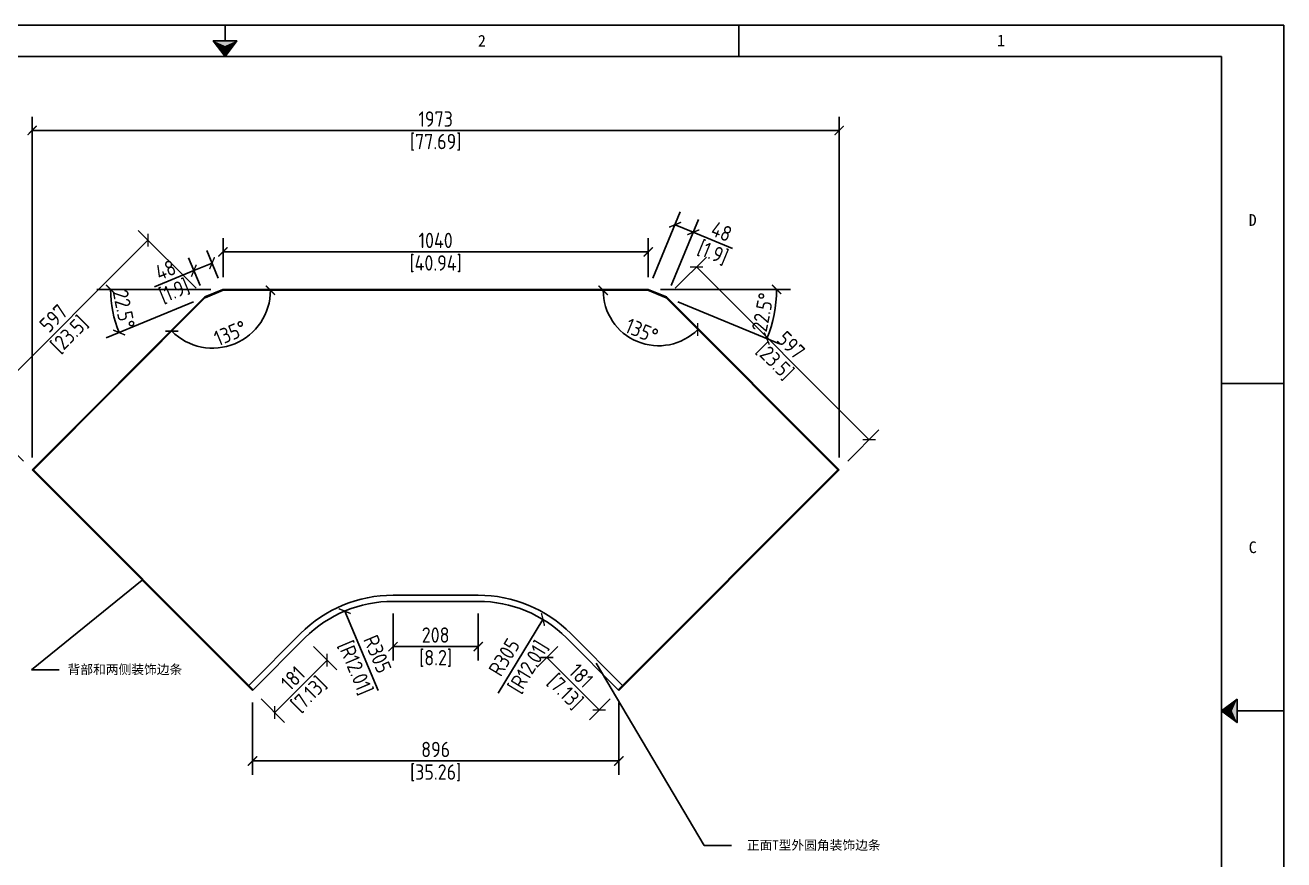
# Model space of a CAD drawing. Header units: inches. Extents: x 777 to 31414, y -60867 to 2393.
# Drawn here: x 26308 to 29386, y -50486 to -48447 of the extents above; entities that cross this region are included whole.
import ezdxf
from ezdxf.enums import TextEntityAlignment as Align

# ---------------------------------------------------------------- set-up
doc = ezdxf.new("R2010")
doc.units = ezdxf.units.IN
doc.header["$LTSCALE"] = 0.605
doc.header["$MEASUREMENT"] = 0
doc.header["$PDMODE"] = 3
doc.header["$PDSIZE"] = 0.25
doc.linetypes.add('DOT', pattern=[0.2, 0.1, -0.1])
doc.layers.get('0').update_dxf_attribs({"linetype": 'CONTINUOUS'})
doc.layers.get('Defpoints').update_dxf_attribs({"linetype": 'CONTINUOUS'})
doc.layers.add('02-05848-001_DXF_TEXT', color=7, linetype='CONTINUOUS')
doc.layers.add('print', color=30, linetype='CONTINUOUS')
doc.layers.add('dim', color=2, linetype='CONTINUOUS', lineweight=9)
doc.styles.add('Dartop', font='')
doc.styles.add('Dartop Text Style', font='gbenor.shx', dxfattribs={"bigfont": 'gbcbig.shx'})
doc.styles.add('hzHT', font='simhei.ttf')
doc.styles.get("Standard").update_dxf_attribs({"font": 'txt', "width": 0.7})
doc.styles.get('Dartop').set_extended_font_data('FangSong_GB2312')
doc.dimstyles.new('Dartop DIM Style', dxfattribs={"dimscale": 15, "dimtxt": 2.5, "dimasz": 1.5, "dimexe": 2.25, "dimexo": 2, "dimtad": 1, "dimdec": 0, "dimdsep": 46, "dimtxsty": 'Dartop Text Style', "dimblk": 'ARCHTICK', "dimcen": 0.09, "dimazin": 2, "dimtfac": 1, "dimtdec": 0, "dimtofl": 0, "dimtmove": 0, "dimatfit": 3, "dimfxl": 0, "dimtolj": 1, "dimtzin": 0, "dimarcsym": 0})
doc.dimstyles.get("Standard").update_dxf_attribs({"dimtxt": 0.1, "dimasz": 0.125, "dimexe": 0.18, "dimexo": 0.0625, "dimgap": 0.09, "dimtad": 0, "dimtih": 1, "dimtoh": 1, "dimdec": 3, "dimzin": 4, "dimdsep": 46, "dimtxsty": 'Standard', "dimblk": '_FILLED', "dimblk1": '_FILLED', "dimblk2": '_FILLED', "dimcen": 0.09, "dimadec": 0, "dimazin": 0, "dimtol": 1, "dimtp": 0.008, "dimtm": 0.008, "dimtfac": 1, "dimtdec": 3, "dimtofl": 0, "dimtmove": 0, "dimatfit": 3, "dimldrblk": '_FILLED', "dimfxl": 0, "dimtolj": 1, "dimtzin": 4, "dimarcsym": 0})

# ---------------------------------------------------------------- blocks, each defined once
blk = doc.blocks.new('*U149')
at = {"color": 254, "linetype": 'Continuous', "extrusion": (0, 0, -1)}
for points in [[(-33.167, 11), (-33, 11), (-33.25, 11.188)], [(-33.167, 11), (-33.25, 11.188), (-33.25, 10.812)], [(-33.167, 11), (-33.25, 10.812), (-33, 11)]]:
    blk.add_solid(points, dxfattribs=at)
blk = doc.blocks.new('*U151')
at = {"color": 254, "linetype": 'Continuous'}
for points in [[(17, 21.667), (17.188, 21.75), (16.812, 21.75)], [(17, 21.667), (16.812, 21.75), (17, 21.5)], [(17, 21.667), (17, 21.5), (17.188, 21.75)]]:
    blk.add_solid(points, dxfattribs=at)
blk = doc.blocks.new('_FILLED')
at = {"color": 0, "linetype": 'ByBlock'}
blk.add_solid([(0, 0), (-1, 0.16), (-1, -0.16)], dxfattribs=at)
blk = doc.blocks.new('_ArchTick')
at = {"color": 0, "linetype": 'ByBlock', "const_width": 0.15}
blk.add_lwpolyline([(-0.5, -0.5), (0.5, 0.5)], dxfattribs=at)
blk = doc.blocks.new('*D179')
at = {"layer": 'Defpoints', "color": 0}
for p in [(26864, -50072), (27759.6, -50072), (26864, -50244.6)]:
    blk.add_point(p, dxfattribs=at)
at = {"layer": 'dim', "color": 0, "lineweight": -2}
for p, q in [((26864, -50102), (26864, -50278.4)), ((27759.6, -50102), (27759.6, -50278.4)), ((27759.6, -50244.6), (26864, -50244.6))]:
    blk.add_line(p, q, dxfattribs=at)
at = {"layer": 'dim', "color": 0, "lineweight": -2, "xscale": 22.5, "yscale": 22.5, "zscale": 22.5, "rotation": 180}
blk.add_blockref('_ArchTick', (26864, -50244.6), dxfattribs=at)
at = {"layer": 'dim', "color": 0, "lineweight": -2, "xscale": 22.5, "yscale": 22.5, "zscale": 22.5}
blk.add_blockref('_ArchTick', (27759.6, -50244.6), dxfattribs=at)
at = {"layer": 'dim', "color": 0, "char_height": 37.5, "attachment_point": 5, "style": 'Dartop Text Style'}
for s, insert in [('\\A1;896', (27311.8, -50216.5)), ('\\A1;[35.26]', (27311.8, -50273.6))]:
    blk.add_mtext(s, dxfattribs=dict(at, insert=insert))
blk = doc.blocks.new('*D180')
at = {"layer": 'Defpoints', "color": 0}
for p in [(27831.7, -49001), (26791.9, -49092.7), (27831.7, -49092.7)]:
    blk.add_point(p, dxfattribs=at)
at = {"layer": 'dim', "color": 0, "lineweight": -2}
for p, q in [((26791.9, -49062.7), (26791.9, -48967.3)), ((27831.7, -49062.7), (27831.7, -48967.3)), ((26791.9, -49001), (27831.7, -49001))]:
    blk.add_line(p, q, dxfattribs=at)
at = {"layer": 'dim', "color": 0, "lineweight": -2, "xscale": 22.5, "yscale": 22.5, "zscale": 22.5, "rotation": 180}
blk.add_blockref('_ArchTick', (26791.9, -49001), dxfattribs=at)
at = {"layer": 'dim', "color": 0, "lineweight": -2, "xscale": 22.5, "yscale": 22.5, "zscale": 22.5}
blk.add_blockref('_ArchTick', (27831.7, -49001), dxfattribs=at)
at = {"layer": 'dim', "color": 0, "char_height": 37.5, "attachment_point": 5, "style": 'Dartop Text Style'}
for s, insert in [('\\A1;1040', (27311.8, -48972.9)), ('\\A1;[40.94]', (27311.8, -49029.9))]:
    blk.add_mtext(s, dxfattribs=dict(at, insert=insert))
blk = doc.blocks.new('*D181')
at = {"layer": 'Defpoints', "color": 0}
for p in [(27941.8, -48953), (27831.7, -49092.7), (27876.3, -49111.1)]:
    blk.add_point(p, dxfattribs=at)
at = {"layer": 'dim', "color": 0, "lineweight": -2}
for p, q in [((27843.2, -49064.9), (27910.1, -48903.4)), ((27887.8, -49083.4), (27954.7, -48921.8)), ((27897.2, -48934.6), (27941.8, -48953)), ((27941.8, -48953), (28037.7, -48992.8))]:
    blk.add_line(p, q, dxfattribs=at)
at = {"layer": 'dim', "color": 0, "lineweight": -2, "xscale": 22.5, "yscale": 22.5, "zscale": 22.5}
for p, rotation in [((27897.2, -48934.6), 157.4999999999589), ((27941.8, -48953), 337.4999999999589)]:
    blk.add_blockref('_ArchTick', p, dxfattribs=dict(at, rotation=rotation))
at = {"layer": 'dim', "color": 0, "char_height": 37.5, "attachment_point": 5, "rotation": 337.5, "style": 'Dartop Text Style'}
for s, insert in [('\\A1;48', (28010.9, -48951.2)), ('\\A1;[1.9]', (27989.1, -49003.9))]:
    blk.add_mtext(s, dxfattribs=dict(at, insert=insert))
blk = doc.blocks.new('*D182')
at = {"layer": 'Defpoints', "color": 0}
for p in [(27876.3, -49111.1), (28371.9, -49459.7), (28298.4, -49533.2)]:
    blk.add_point(p, dxfattribs=at)
at = {"layer": 'dim', "color": 0, "lineweight": -2}
for p, q in [((27897.5, -49089.9), (27973.7, -49013.8)), ((27949.8, -49037.6), (28371.9, -49459.7)), ((28319.6, -49512), (28395.7, -49435.9))]:
    blk.add_line(p, q, dxfattribs=at)
at = {"layer": 'dim', "color": 0, "lineweight": -2, "xscale": 22.5, "yscale": 22.5, "zscale": 22.5}
for p, rotation in [((27949.8, -49037.6), 135.000000000001), ((28371.9, -49459.7), 315.000000000001)]:
    blk.add_blockref('_ArchTick', p, dxfattribs=dict(at, rotation=rotation))
at = {"layer": 'dim', "color": 0, "char_height": 37.5, "attachment_point": 5, "rotation": 315, "style": 'Dartop Text Style'}
for s, insert in [('\\A1;597', (28180.7, -49228.8)), ('\\A1;[23.5]', (28140.4, -49269.1))]:
    blk.add_mtext(s, dxfattribs=dict(at, insert=insert))
blk = doc.blocks.new('*D183')
at = {"layer": 'Defpoints', "color": 0}
for p in [(26720.6, -49046.8), (26747.3, -49111.1), (26791.9, -49092.7)]:
    blk.add_point(p, dxfattribs=at)
at = {"layer": 'dim', "color": 0, "lineweight": -2}
for p, q in [((26735.8, -49083.4), (26707.7, -49015.6)), ((26780.4, -49064.9), (26752.3, -48997.2)), ((26720.6, -49046.8), (26624.7, -49086.6)), ((26765.2, -49028.3), (26720.6, -49046.8))]:
    blk.add_line(p, q, dxfattribs=at)
at = {"layer": 'dim', "color": 0, "lineweight": -2, "xscale": 22.5, "yscale": 22.5, "zscale": 22.5}
for p, rotation in [((26765.2, -49028.3), 22.5000000000259), ((26720.6, -49046.8), 202.5000000000259)]:
    blk.add_blockref('_ArchTick', p, dxfattribs=dict(at, rotation=rotation))
at = {"layer": 'dim', "color": 0, "char_height": 37.5, "attachment_point": 5, "rotation": 22.5, "style": 'Dartop Text Style'}
for s, insert in [('\\A1;48', (26651.5, -49045)), ('\\A1;[1.9]', (26673.3, -49097.7))]:
    blk.add_mtext(s, dxfattribs=dict(at, insert=insert))
blk = doc.blocks.new('*D184')
at = {"layer": 'Defpoints', "color": 0}
for p in [(26747.3, -49111.1), (26186.2, -49394.3), (26325.2, -49533.2)]:
    blk.add_point(p, dxfattribs=at)
at = {"layer": 'dim', "color": 0, "lineweight": -2}
for p, q in [((26726.1, -49089.9), (26584.5, -48948.3)), ((26608.3, -48972.2), (26186.2, -49394.3)), ((26304, -49512), (26162.4, -49370.4))]:
    blk.add_line(p, q, dxfattribs=at)
at = {"layer": 'dim', "color": 0, "lineweight": -2, "xscale": 22.5, "yscale": 22.5, "zscale": 22.5}
for p, rotation in [((26608.3, -48972.2), 44.99999999999704), ((26186.2, -49394.3), 224.9999999999971)]:
    blk.add_blockref('_ArchTick', p, dxfattribs=dict(at, rotation=rotation))
at = {"layer": 'dim', "color": 0, "char_height": 37.5, "attachment_point": 5, "rotation": 45, "style": 'Dartop Text Style'}
for s, insert in [('\\A1;597', (26377.4, -49163.3)), ('\\A1;[23.5]', (26417.7, -49203.7))]:
    blk.add_mtext(s, dxfattribs=dict(at, insert=insert))
blk = doc.blocks.new('*D185')
at = {"layer": 'Defpoints', "color": 0}
for p in [(28298.4, -48704.4), (26325.2, -49533.2), (28298.4, -49533.2)]:
    blk.add_point(p, dxfattribs=at)
at = {"layer": 'dim', "color": 0, "lineweight": -2}
for p, q in [((26325.2, -49503.2), (26325.2, -48670.7)), ((28298.4, -49503.2), (28298.4, -48670.7)), ((26325.2, -48704.4), (28298.4, -48704.4))]:
    blk.add_line(p, q, dxfattribs=at)
at = {"layer": 'dim', "color": 0, "lineweight": -2, "xscale": 22.5, "yscale": 22.5, "zscale": 22.5, "rotation": 180}
blk.add_blockref('_ArchTick', (26325.2, -48704.4), dxfattribs=at)
at = {"layer": 'dim', "color": 0, "lineweight": -2, "xscale": 22.5, "yscale": 22.5, "zscale": 22.5}
blk.add_blockref('_ArchTick', (28298.4, -48704.4), dxfattribs=at)
at = {"layer": 'dim', "color": 0, "char_height": 37.5, "attachment_point": 5, "style": 'Dartop Text Style'}
for s, insert in [('\\A1;1973', (27311.8, -48676.3)), ('\\A1;[77.69]', (27311.8, -48733.3))]:
    blk.add_mtext(s, dxfattribs=dict(at, insert=insert))
blk = doc.blocks.new('*D186')
at = {"layer": 'Defpoints', "color": 0}
for p in [(27089.5, -49878.5), (27207.7, -50159.7)]:
    blk.add_point(p, dxfattribs=at)
at = {"layer": 'dim', "color": 0, "lineweight": -2}
blk.add_line((27171.1, -50072.7), (27089.5, -49878.5), dxfattribs=at)
at = {"layer": 'dim', "color": 0, "lineweight": -2, "xscale": 22.5, "yscale": 22.5, "zscale": 22.5, "rotation": 112.79376467633}
blk.add_blockref('_ArchTick', (27089.5, -49878.5), dxfattribs=at)
at = {"layer": 'dim', "color": 0, "insert": (27139.1, -49996.3), "char_height": 37.5, "attachment_point": 5, "rotation": 292.7938, "style": 'Dartop Text Style'}
blk.add_mtext('\\A1;R305\\P [R12.01]', dxfattribs=at)
blk = doc.blocks.new('*D187')
at = {"layer": 'Defpoints', "color": 0}
for p in [(27574.3, -49899), (27415.9, -50159.7)]:
    blk.add_point(p, dxfattribs=at)
at = {"layer": 'dim', "color": 0, "lineweight": -2}
blk.add_line((27464.9, -50079), (27574.3, -49899), dxfattribs=at)
at = {"layer": 'dim', "color": 0, "lineweight": -2, "xscale": 22.5, "yscale": 22.5, "zscale": 22.5, "rotation": 58.70534696700351}
blk.add_blockref('_ArchTick', (27574.3, -49899), dxfattribs=at)
at = {"layer": 'dim', "color": 0, "insert": (27507.9, -50008.3), "char_height": 37.5, "attachment_point": 5, "rotation": 58.7053, "style": 'Dartop Text Style'}
blk.add_mtext('\\A1;R305\\P [R12.01]', dxfattribs=at)
blk = doc.blocks.new('*D188')
at = {"layer": 'Defpoints', "color": 0}
for p in [(27207.7, -49854.7), (27415.9, -49854.7), (27415.9, -49965.2)]:
    blk.add_point(p, dxfattribs=at)
at = {"layer": 'dim', "color": 0, "lineweight": -2}
for p, q in [((27207.7, -49884.7), (27207.7, -49998.9)), ((27415.9, -49884.7), (27415.9, -49998.9)), ((27207.7, -49965.2), (27415.9, -49965.2))]:
    blk.add_line(p, q, dxfattribs=at)
at = {"layer": 'dim', "color": 0, "lineweight": -2, "xscale": 22.5, "yscale": 22.5, "zscale": 22.5, "rotation": 180}
blk.add_blockref('_ArchTick', (27207.7, -49965.2), dxfattribs=at)
at = {"layer": 'dim', "color": 0, "lineweight": -2, "xscale": 22.5, "yscale": 22.5, "zscale": 22.5}
blk.add_blockref('_ArchTick', (27415.9, -49965.2), dxfattribs=at)
at = {"layer": 'dim', "color": 0, "char_height": 37.5, "attachment_point": 5, "style": 'Dartop Text Style'}
for s, insert in [('\\A1;208', (27311.8, -49937)), ('\\A1;[8.2]', (27311.8, -49994.1))]:
    blk.add_mtext(s, dxfattribs=dict(at, insert=insert))
blk = doc.blocks.new('*D189')
at = {"layer": 'Defpoints', "color": 0}
for p in [(27631.5, -49944), (27583.7, -49991.8), (27759.6, -50072)]:
    blk.add_point(p, dxfattribs=at)
at = {"layer": 'dim', "color": 0, "lineweight": -2}
for p, q in [((27610.3, -49965.2), (27559.9, -50015.7)), ((27711.8, -50119.8), (27583.7, -49991.8)), ((27738.4, -50093.2), (27687.9, -50143.7))]:
    blk.add_line(p, q, dxfattribs=at)
at = {"layer": 'dim', "color": 0, "lineweight": -2, "xscale": 22.5, "yscale": 22.5, "zscale": 22.5}
for p, rotation in [((27583.7, -49991.8), 135), ((27711.8, -50119.8), 315)]:
    blk.add_blockref('_ArchTick', p, dxfattribs=dict(at, rotation=rotation))
at = {"layer": 'dim', "color": 0, "char_height": 37.5, "attachment_point": 5, "rotation": 315, "style": 'Dartop Text Style'}
for s, insert in [('\\A1;181', (27667.6, -50035.9)), ('\\A1;[7.13]', (27627.3, -50076.3))]:
    blk.add_mtext(s, dxfattribs=dict(at, insert=insert))
blk = doc.blocks.new('*D190')
at = {"layer": 'Defpoints', "color": 0}
for p in [(26992, -49944), (26864, -50072), (26918.5, -50126.5)]:
    blk.add_point(p, dxfattribs=at)
at = {"layer": 'dim', "color": 0, "lineweight": -2}
for p, q in [((27013.3, -49965.2), (27070.4, -50022.3)), ((27046.5, -49998.5), (26918.5, -50126.5)), ((26885.2, -50093.2), (26942.3, -50150.4))]:
    blk.add_line(p, q, dxfattribs=at)
at = {"layer": 'dim', "color": 0, "lineweight": -2, "xscale": 22.5, "yscale": 22.5, "zscale": 22.5}
for p, rotation in [((27046.5, -49998.5), 44.99999999999672), ((26918.5, -50126.5), 224.9999999999968)]:
    blk.add_blockref('_ArchTick', p, dxfattribs=dict(at, rotation=rotation))
at = {"layer": 'dim', "color": 0, "char_height": 37.5, "attachment_point": 5, "rotation": 45, "style": 'Dartop Text Style'}
for s, insert in [('\\A1;181', (26962.6, -50042.6)), ('\\A1;[7.13]', (27002.9, -50082.9))]:
    blk.add_mtext(s, dxfattribs=dict(at, insert=insert))
blk = doc.blocks.new('*D191')
at = {"layer": 'Defpoints', "color": 0}
for p in [(26748.7, -49112.5), (26791.9, -49094.7), (27831.7, -49094.7), (26766.6, -49236), (26326.6, -49534.6)]:
    blk.add_point(p, dxfattribs=at)
at = {"layer": 'dim', "color": 0, "lineweight": -2}
blk.add_arc((26766.6, -49094.7), 141.3, 225, 360, dxfattribs=at)
at = {"layer": 'dim', "color": 0, "lineweight": -2, "xscale": 22.5, "yscale": 22.5, "zscale": 22.5}
for p, rotation in [((26907.9, -49094.7), 89.9999999999992), ((26666.6, -49194.6), 134.9999999999972)]:
    blk.add_blockref('_ArchTick', p, dxfattribs=dict(at, rotation=rotation))
at = {"layer": 'dim', "color": 0, "insert": (26809.9, -49199.3), "char_height": 37.5, "attachment_point": 5, "rotation": 22.5, "style": 'Dartop Text Style'}
blk.add_mtext('\\A1;135°', dxfattribs=at)
blk = doc.blocks.new('*D192')
at = {"layer": 'Defpoints', "color": 0}
for p in [(26791.9, -49094.7), (27831.7, -49094.7), (27874.9, -49112.5), (27761.2, -49190.5), (28297, -49534.6)]:
    blk.add_point(p, dxfattribs=at)
at = {"layer": 'dim', "color": 0, "lineweight": -2}
blk.add_arc((27857, -49094.7), 135.5, 180, 315, dxfattribs=at)
at = {"layer": 'dim', "color": 0, "lineweight": -2, "xscale": 22.5, "yscale": 22.5, "zscale": 22.5}
for p, rotation in [((27721.5, -49094.7), 89.99999999999933), ((27952.8, -49190.5), 45.00000000000176)]:
    blk.add_blockref('_ArchTick', p, dxfattribs=dict(at, rotation=rotation))
at = {"layer": 'dim', "color": 0, "insert": (27815.9, -49193.9), "char_height": 37.5, "attachment_point": 5, "rotation": 337.5, "style": 'Dartop Text Style'}
blk.add_mtext('\\A1;135°', dxfattribs=at)
blk = doc.blocks.new('*D193')
at = {"layer": 'Defpoints', "color": 0}
for p in [(26791.9, -49092.7), (27831.7, -49092.7), (27831.7, -49092.7), (27876.3, -49111.1), (28134.7, -49173.8)]:
    blk.add_point(p, dxfattribs=at)
at = {"layer": 'dim', "color": 0, "lineweight": -2}
for p, q in [((27861.7, -49092.7), (28179.1, -49092.7)), ((27904, -49122.6), (28152.7, -49225.6))]:
    blk.add_line(p, q, dxfattribs=at)
blk.add_arc((27831.7, -49092.7), 313.6, 337.5, 360, dxfattribs=at)
at = {"layer": 'dim', "color": 0, "lineweight": -2, "xscale": 22.5, "yscale": 22.5, "zscale": 22.5}
for p, rotation in [((28145.4, -49092.7), 89.99999999999912), ((28121.5, -49212.7), 247.4999999999571)]:
    blk.add_blockref('_ArchTick', p, dxfattribs=dict(at, rotation=rotation))
at = {"layer": 'dim', "color": 0, "insert": (28111.8, -49148.4), "char_height": 37.5, "attachment_point": 5, "rotation": 78.75, "style": 'Dartop Text Style'}
blk.add_mtext('\\A1;22.5°', dxfattribs=at)
blk = doc.blocks.new('*D194')
at = {"layer": 'Defpoints', "color": 0}
for p in [(26747.3, -49111.1), (26791.9, -49092.7), (26791.9, -49092.7), (27831.7, -49092.7), (26519.2, -49128.6)]:
    blk.add_point(p, dxfattribs=at)
at = {"layer": 'dim', "color": 0, "lineweight": -2}
for p, q in [((26761.9, -49092.7), (26483.1, -49092.7)), ((26719.6, -49122.6), (26506.6, -49210.8))]:
    blk.add_line(p, q, dxfattribs=at)
blk.add_arc((26791.9, -49092.7), 275, 180, 202.5, dxfattribs=at)
at = {"layer": 'dim', "color": 0, "lineweight": -2, "xscale": 22.5, "yscale": 22.5, "zscale": 22.5}
for p, rotation in [((26516.9, -49092.7), 89.99999999999933), ((26537.8, -49197.9), 292.5000000000079)]:
    blk.add_blockref('_ArchTick', p, dxfattribs=dict(at, rotation=rotation))
at = {"layer": 'dim', "color": 0, "insert": (26549.7, -49140.8), "char_height": 37.5, "attachment_point": 5, "rotation": 281.25, "style": 'Dartop Text Style'}
blk.add_mtext('\\A1;22.5°', dxfattribs=at)

msp = doc.modelspace()

# ---------------------------------------------------------------- linework, layer by layer
at = {"color": 0, "linetype": 'DOT'}
for p, q in [((24548.32, -48447.12), (29309.55, -48447.12)), ((29385.7, -48523.27), (29385.7, -51721.33))]:
    msp.add_line(p, q, dxfattribs=at)
at = {"color": 0}
for p, q in [((26796.79, -48485.2), (26796.79, -48447.12)), ((28053.17, -48523.27), (28053.17, -48447.12)), ((29385.7, -48447.12), (29309.55, -48447.12)), ((29385.7, -48523.27), (29385.7, -48447.12)), ((24700.61, -48523.27), (29233.41, -48523.27)), ((29233.41, -48523.27), (29233.41, -51721.33)), ((29385.7, -49322.79), (29233.41, -49322.79)), ((29271.48, -50122.3), (29385.7, -50122.3))]:
    msp.add_line(p, q, dxfattribs=at)
for p, q in [((26747.28, -49111.12), (26325.18, -49533.22)), ((26748.69, -49112.54), (26326.6, -49534.63)), ((26747.28, -49111.12), (26791.85, -49092.66)), ((26748.04, -49112.97), (26792.62, -49094.51)), ((26791.85, -49092.66), (27831.72, -49092.66)), ((26791.85, -49094.66), (27831.72, -49094.66)), ((27830.96, -49094.51), (27875.53, -49112.97)), ((27831.72, -49092.66), (27876.3, -49111.12)), ((27874.88, -49112.54), (28296.98, -49534.63)), ((27876.3, -49111.12), (28298.4, -49533.22)), ((26864, -50072.04), (26325.18, -49533.22)), ((26865.41, -50070.62), (26326.6, -49531.81)), ((27758.17, -50070.62), (28296.98, -49531.81)), ((27759.58, -50072.04), (28298.4, -49533.22)), ((27207.71, -49839.66), (27415.87, -49839.66)), ((27207.71, -49854.66), (27415.87, -49854.66)), ((26981.43, -49933.39), (26854.81, -50060.01)), ((26992.04, -49943.99), (26864, -50072.04)), ((27631.54, -49943.99), (27759.58, -50072.04)), ((27642.14, -49933.39), (27768.77, -50060.01))]:
    msp.add_line(p, q)
for points in [[(26796.79, -48523.27), (26825.34, -48485.2), (26768.23, -48485.2), (26796.79, -48523.27)], [(29233.41, -50122.3), (29271.48, -50093.75), (29271.48, -50150.86), (29233.41, -50122.3)]]:
    msp.add_lwpolyline(points, close=True, dxfattribs=at)
for centre, radius, start, end in [((27207.71, -50159.66), 320, 90, 135), ((27207.71, -50159.66), 305, 90, 135), ((27415.87, -50159.66), 320, 45, 90), ((27415.87, -50159.66), 305, 45, 90)]:
    msp.add_arc(centre, radius, start, end)
at = {"layer": 'print'}
msp.add_lwpolyline([(24548.32, -48447.12), (29385.7, -48447.12), (29385.7, -51797.48), (24548.32, -51797.48)], close=True, dxfattribs=at)

# ---------------------------------------------------------------- block references
at = {"color": 0, "linetype": 'Continuous', "xscale": 152.2888407109637, "yscale": 152.2888407109637, "zscale": 152.2888407109637}
for name in ['*U151', '*U149']:
    msp.add_blockref(name, (24207.88, -51797.48), dxfattribs=at)

# ---------------------------------------------------------------- texts
at = {"color": 0, "style": 'Dartop'}
for s, p in [('1', (28694.38, -48484.29)), ('2', (27424.98, -48485.2)), ('D', (29309.55, -48923.03)), ('C', (29309.55, -49722.54))]:
    msp.add_text(s, height=28.55, dxfattribs=at).set_placement(p, align=Align.MIDDLE_CENTER)
at = {"layer": 'dim', "color": 0, "style": 'hzHT'}
for s, height, p in [('背部和两侧装饰边条', 22.843, (26552.13, -50020.92)), ('正面T型外圆角装饰边条', 22.8433, (28236.32, -50450.14))]:
    msp.add_text(s, height=height, dxfattribs=at).set_placement(p, align=Align.MIDDLE_CENTER)

# ---------------------------------------------------------------- dimensions: what is measured, and where the dimension line sits
at = {"layer": 'dim'}
for p1, p2, distance, picture, middle in [((26325.18, -49533.22), (28298.4, -49533.22), 828.8, '*D185', (27311.79, -48704.42)), ((27831.72, -49092.66), (27876.3, -49111.12), 171.13, '*D181', (28000.16, -48977.2)), ((26747.28, -49111.12), (26325.18, -49533.22), -196.5, '*D184', (26397.28, -49183.22)), ((26791.85, -49092.66), (26747.28, -49111.12), -69.61, '*D183', (26662.27, -49070.99)), ((27876.3, -49111.12), (28298.4, -49533.22), 103.93, '*D182', (28160.84, -49248.68)), ((26992.04, -49943.99), (26864, -50072.04), 77.02, '*D190', (26982.48, -50062.47)), ((27759.58, -50072.04), (27631.54, -49943.99), 67.6, '*D189', (27647.76, -50055.82))]:
    dim = msp.add_aligned_dim(p1=p1, p2=p2, distance=distance, dimstyle='Dartop DIM Style', override={"dimpost": '\\X'}, dxfattribs=at)
    dim.commit()
    dim.dimension.update_dxf_attribs({"geometry": picture, "text_midpoint": middle})
for base, p1, p2, picture, middle in [((27831.72, -49001.01), (26791.85, -49092.66), (27831.72, -49092.66), '*D180', (27311.79, -49001.01)), ((27415.87, -49965.17), (27207.71, -49854.66), (27415.87, -49854.66), '*D188', (27311.79, -49965.17)), ((26864, -50244.65), (27759.58, -50072.04), (26864, -50072.04), '*D179', (27311.79, -50244.65))]:
    dim = msp.add_linear_dim(base=base, p1=p1, p2=p2, dimstyle='Dartop DIM Style', override={"dimpost": '\\X'}, dxfattribs=at)
    dim.commit()
    dim.dimension.update_dxf_attribs({"geometry": picture, "text_midpoint": middle})
for base, line1, line2, picture, middle in [((26766.57, -49236), ((26791.85, -49094.66), (27831.72, -49094.66)), ((26748.69, -49112.54), (26326.6, -49534.63)), '*D191', (26809.9, -49199.25)), ((26519.23, -49128.55), ((26791.85, -49092.66), (27831.72, -49092.66)), ((26747.28, -49111.12), (26791.85, -49092.66)), '*D194', (26549.74, -49140.82)), ((28134.6793, -49173.837), ((26791.8546, -49092.6602), (27831.7233, -49092.6602)), ((27831.7233, -49092.6602), (27876.2988, -49111.1239)), '*D193', (28111.7553, -49148.362)), ((27761.2, -49190.47), ((27874.88, -49112.54), (28296.98, -49534.63)), ((26791.85, -49094.66), (27831.72, -49094.66)), '*D192', (27815.92, -49193.85))]:
    dim = msp.add_angular_dim_2l(base=base, line1=line1, line2=line2, dimstyle='Dartop DIM Style', override={"dimpost": '\\X'}, dxfattribs=at)
    dim.commit()
    dim.dimension.update_dxf_attribs({"geometry": picture, "text_midpoint": middle})
for center, mpoint, picture, middle in [((27207.71, -50159.66), (27089.55, -49878.48), '*D186', (27139.06, -49996.31)), ((27415.87, -50159.66), (27574.3, -49899.04), '*D187', (27507.91, -50008.25))]:
    dim = msp.add_radius_dim(center=center, mpoint=mpoint, dimstyle='Dartop DIM Style', override={"dimpost": '\\X'}, dxfattribs=at)
    dim.commit()
    dim.dimension.update_dxf_attribs({"geometry": picture, "text_midpoint": middle, "dimtype": 164})

# ---------------------------------------------------------------- leaders
at = {"layer": '02-05848-001_DXF_TEXT', "color": 2, "linetype": 'Continuous'}
for points in [[(26594.59, -49802.63), (26323.65, -50021.97), (26391.15, -50021.97)], [(27704.25, -50005.37), (27968.07, -50451.19), (28035.56, -50451.19)]]:
    msp.add_leader(points, dimstyle='Standard', override={"dimtad": 0}, dxfattribs=at)

doc.saveas('drawing.dxf')
